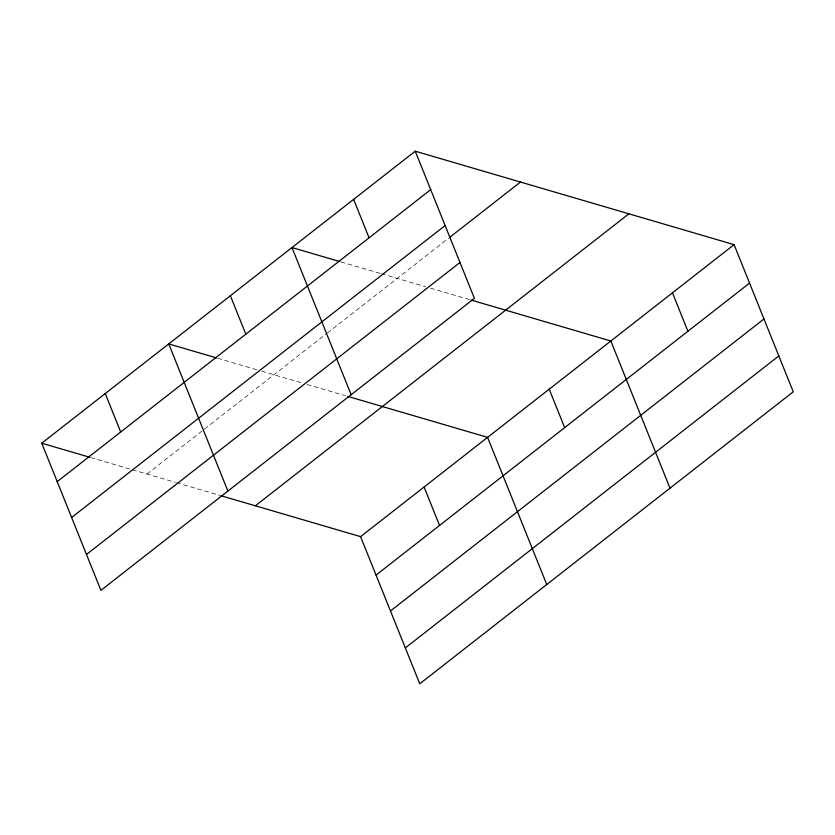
<?xml version="1.0" encoding="UTF-8"?>
<svg xmlns="http://www.w3.org/2000/svg" width="835" height="835" viewBox="0 0 835 835"><rect width="100%" height="100%" fill="white"/><g stroke="black" fill="none" stroke-linecap="round" stroke-linejoin="round"><path stroke-width="0.63" stroke-dasharray="4.17 3.13" d="M146.97 474.04L326.339 333.802M327.372 332.998L448.572 238.246M340.93 261.908L380.082 273.379M381.303 273.734L425.547 286.697M430.474 288.148L469.896 299.702M217.674 358.267L256.825 369.738M261.72 371.168L302.291 383.056M307.217 384.507L345.408 395.696M90.691 457.538L131.064 469.374M132.285 469.729L175.308 482.338M176.54 482.703L219.657 495.332"/><path stroke-width="1.25" d="M415.245 151.198L474.405 298.356L100.91 590.355L41.75 443.197L415.245 151.198L734.09 244.645L793.25 391.803L419.755 683.802L360.595 536.644L220.889 495.698M57.208 481.638L430.703 189.639M71.622 517.512L445.118 225.523M449.595 237.443L520.466 182.04M86.485 554.482L459.981 262.482M255.374 505.801L628.87 213.812M360.595 536.644L734.09 244.645M376.053 575.085L749.548 283.086M390.477 610.959L763.973 318.96M405.33 647.918L778.825 355.929M339.709 261.543L291.989 247.557L351.149 394.715M471.128 300.057L610.844 341.004L669.994 488.162M216.453 357.902L168.743 343.916L227.892 491.074M347.871 396.416L487.588 437.363L546.748 584.521M41.75 443.197L89.47 457.183M672.467 292.824L687.925 331.265M549.211 389.183L564.669 427.624M353.623 199.377L369.07 237.818M424.096 487.003L439.544 525.445M230.366 295.736L245.824 334.177M105.241 393.556L120.699 431.998"/></g></svg>
